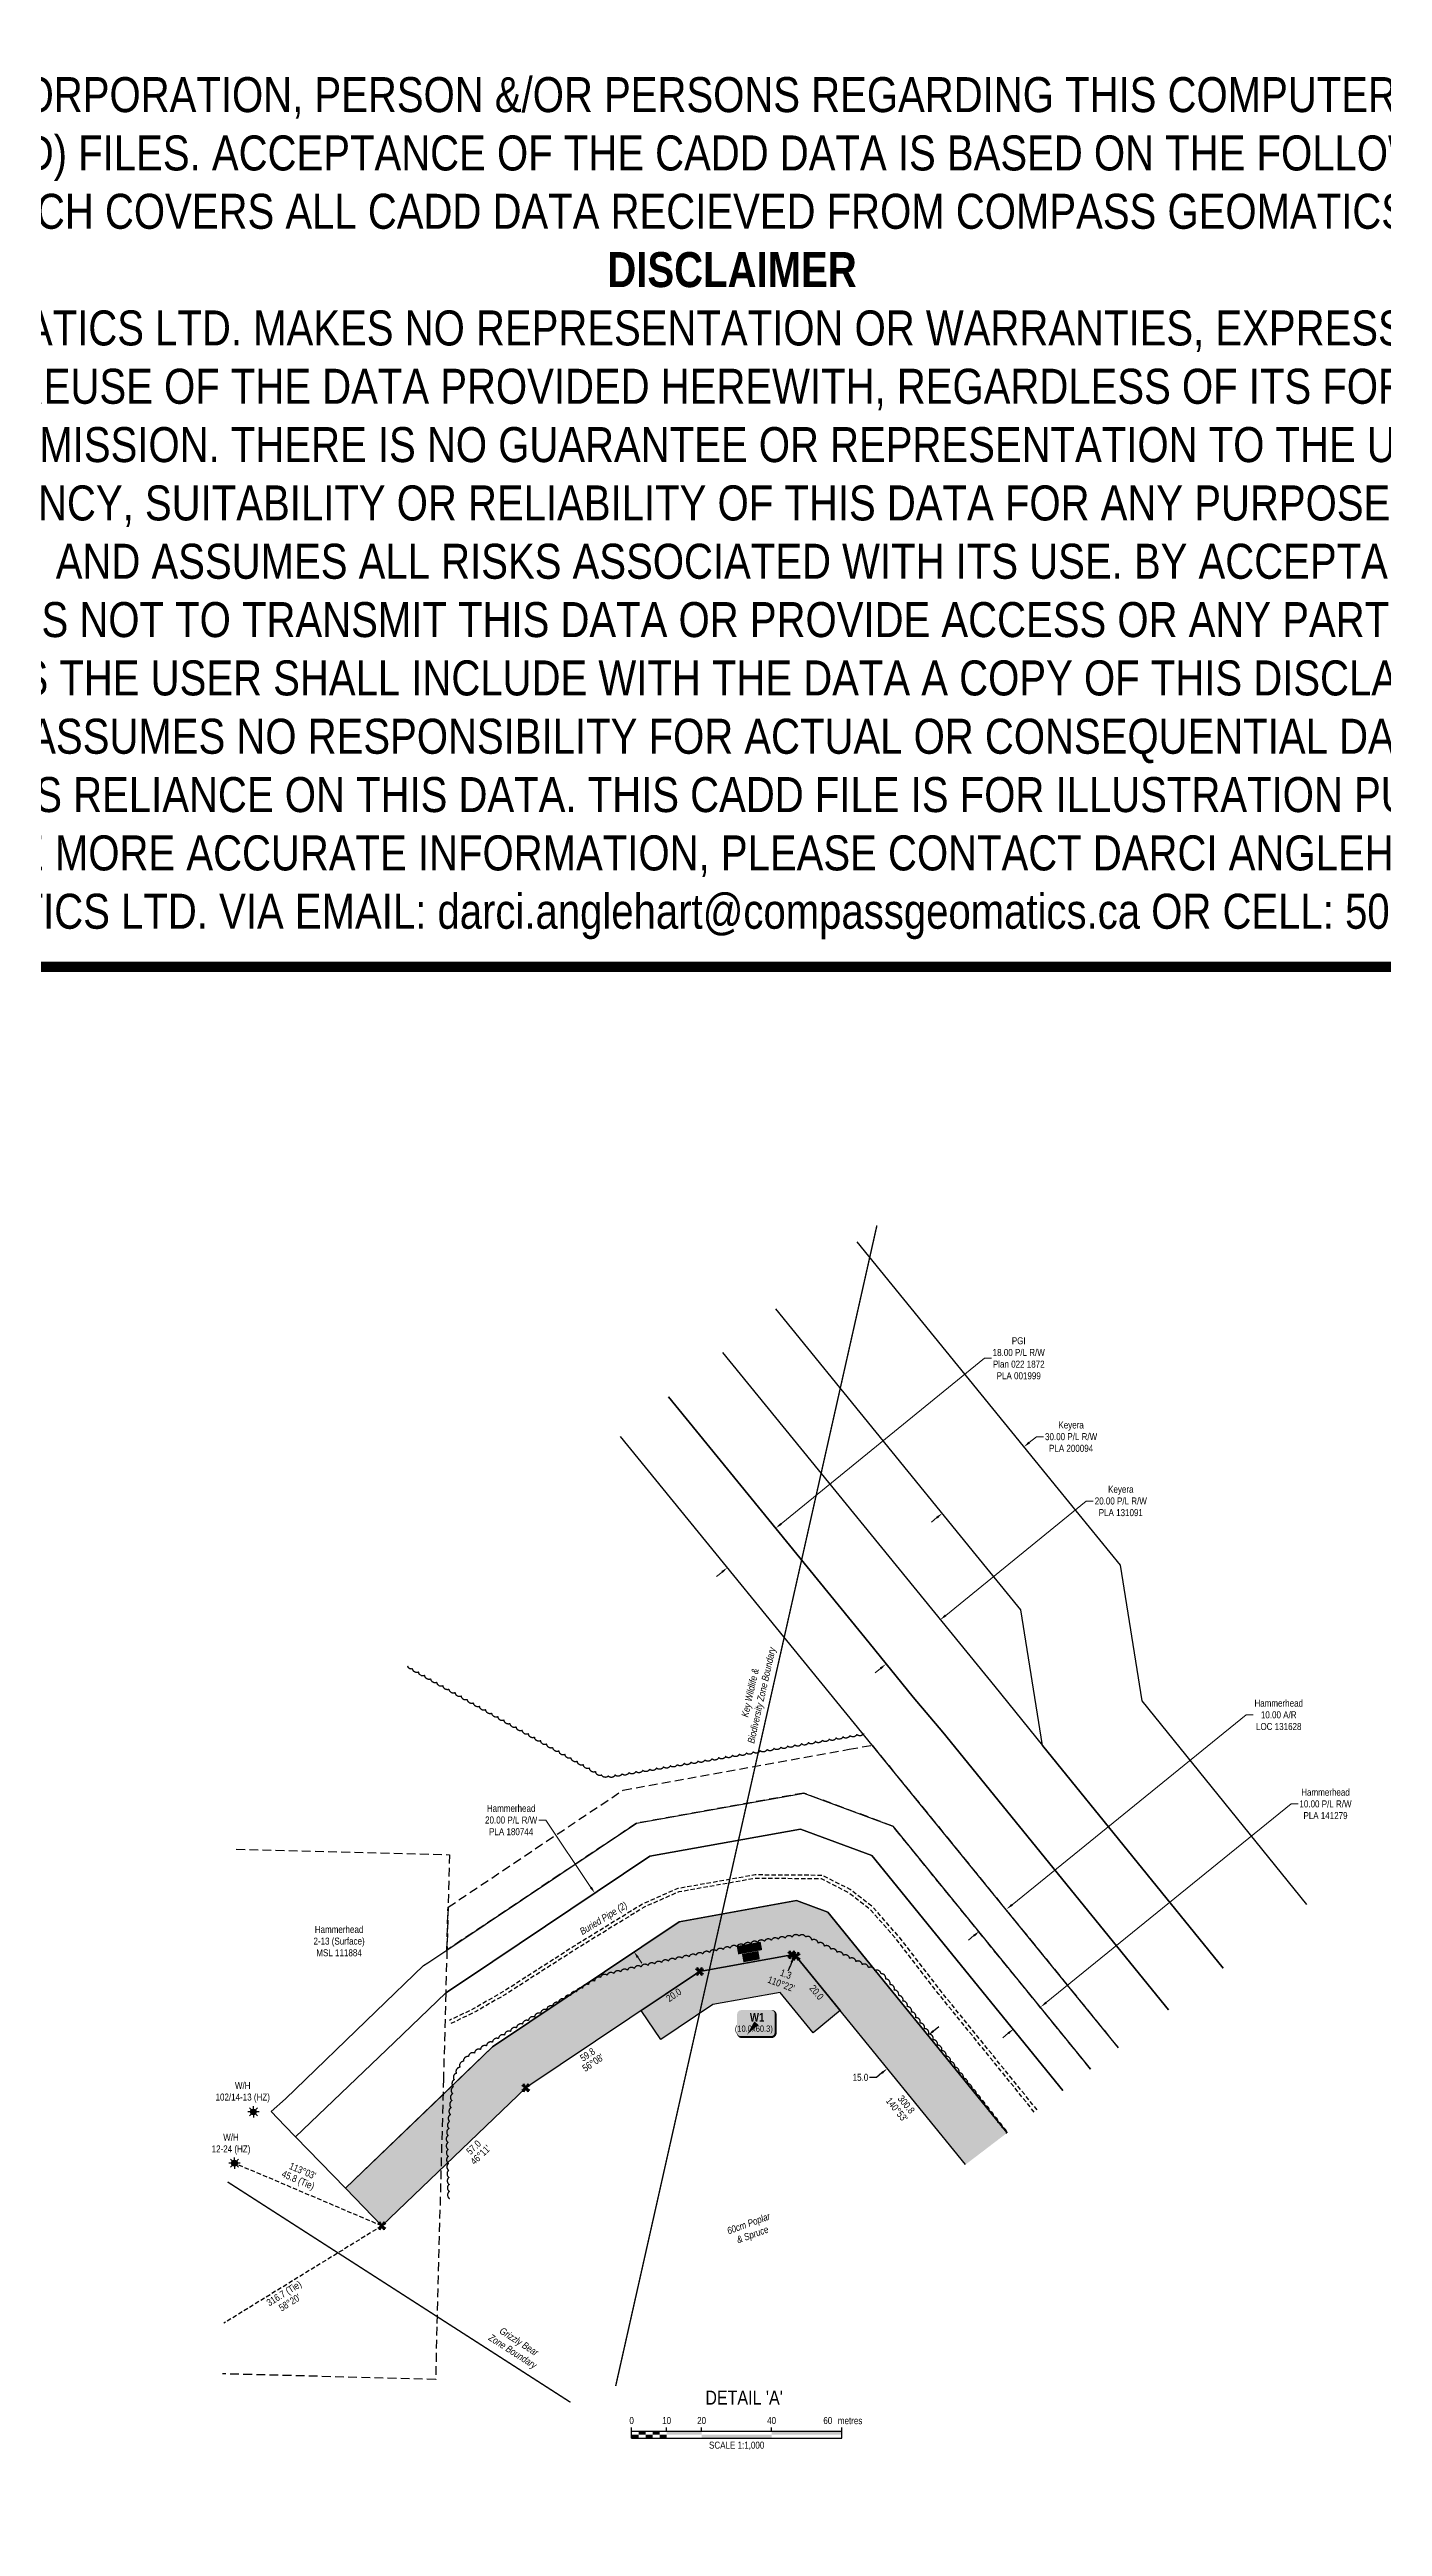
# Model space of a CAD drawing. Extents: x 404585 to 410512, y 6059634 to 6065450.
# Drawn here: x 406634 to 408538, y 6061910 to 6065450 of the extents above; entities that cross this region are included whole.
import ezdxf
from ezdxf.enums import TextEntityAlignment as Align

# ---------------------------------------------------------------- set-up
doc = ezdxf.new("R2010")
doc.units = 0
doc.header["$LTSCALE"] = 5
doc.header["$PDSIZE"] = 0.5
for name, pattern in [('0', [1, 1, 0]), ('DASHDOT2', [12.7, 6.35, -3.175, 0, -3.175]), ('foc-ACCESSROAD', [3.75, 2.5, -1.25]), ('foc-TIELINE', [1.875, 1.25, -0.625]), ('UG_PIPE', [1.875, 1.25, -0.625])]:
    doc.linetypes.add(name, pattern=pattern)
doc.layers.get('Defpoints').update_dxf_attribs({"color": 9})
for name, color, linetype in [('AS-PIPE-UG', 44, 'UG_PIPE'), ('AS-PIPE-UG-T', 44, 'Continuous'), ('AS-WILDLIFE', 131, 'DASHDOT2'), ('DETAIL-T', 7, 'Continuous'), ('F-AR', 190, 'foc-ACCESSROAD'), ('F-RW', 190, 'Continuous'), ('F-WS', 190, 'foc-ACCESSROAD'), ('F-WS-S', 190, 'Continuous'), ('L-BD', 7, 'Continuous'), ('L-BD1', 253, 'Continuous'), ('L-MON', 1, 'Continuous'), ('L-TIE', 7, 'foc-TIELINE'), ('P-PROPOSED', 10, 'Continuous'), ('P-PROPOSED-H', 21, 'Continuous'), ('P-TEMP-BLOCKS', 250, 'Continuous'), ('P-TEMP-H', 41, 'Continuous'), ('P-TEMP_WORKSPACE', 46, 'Continuous'), ('P-TXT', 4, 'Continuous'), ('T-BUSH', 110, '0'), ('T-BUSH-T', 110, 'Continuous')]:
    doc.layers.add(name, color=color, linetype=linetype)
doc.layers.add('DISCLAIMER', color=7, linetype='Continuous', plot=False)
for name, color, linetype, lineweight in [('F-AR-T', 190, 'Continuous', 9), ('F-RW-T', 190, 'Continuous', 9), ('F-WS-T', 190, 'Continuous', 9), ('P-TEMP-T', 46, 'Continuous', 18)]:
    doc.layers.add(name, color=color, linetype=linetype, lineweight=lineweight)
doc.styles.add('240', font='ARIALN.TTF', dxfattribs={"height": 30})
doc.styles.add('80', font='ARIALN.TTF', dxfattribs={"height": 10})
doc.styles.add('80CG', font='ARIALN.TTF', dxfattribs={"height": 10})
doc.styles.add('80L', font='ARIALN.TTF', dxfattribs={"height": 10})
doc.styles.add('80LS', font='ARIALNI.TTF', dxfattribs={"height": 10})
doc.styles.add('BOLD', font='ARIALNB.TTF')
doc.dimstyles.new('Compass 5 000', dxfattribs={"dimscale": 5, "dimtxt": 9, "dimasz": 2, "dimexe": 0.2, "dimexo": 0.0625, "dimgap": 0.5, "dimtad": 0, "dimtih": 1, "dimtoh": 1, "dimzin": 0, "dimdsep": 46, "dimtxsty": '80CG', "dimcen": 0.1, "dimse1": 1, "dimse2": 1, "dimclrd": 256, "dimclrt": 256, "dimaunit": 1, "dimadec": 4, "dimazin": 0, "dimtfac": 0.06, "dimtofl": 0, "dimtmove": 0, "dimatfit": 1, "dimfxl": 0.2, "dimtolj": 1, "dimtzin": 0, "dimlwd": -1, "dimarcsym": 0})

# ---------------------------------------------------------------- blocks, each defined once
blk = doc.blocks.new('*D520')
at = {"layer": 'Defpoints', "color": 0, "transparency": 16777216}
for p in [(407961.9, 6062760.7), (408473.4, 6062209.3), (408434.6, 6062177.8)]:
    blk.add_point(p, dxfattribs=at)
at = {"layer": 'F-AR-T', "transparency": 16777216}
for p, q in [((408008.5, 6062798.5), (408343.2, 6063069.9)), ((408343.2, 6063069.9), (408353.2, 6063069.9)), ((407954.1, 6062754.4), (407946.4, 6062748.1))]:
    blk.add_line(p, q, dxfattribs=at)
for points in [[(408007.4, 6062799.8), (408009.5, 6062797.2), (408000.7, 6062792.2)], [(407953.1, 6062755.7), (407955.2, 6062753.1), (407961.9, 6062760.7)]]:
    blk.add_solid(points, dxfattribs=at)
at = {"layer": 'F-AR-T', "transparency": 16777216, "insert": (408389.5, 6063069.9), "char_height": 10, "attachment_point": 5, "style": '80CG'}
blk.add_mtext('\\A1;Hammerhead\\P10.00 A/R\\PLOC 131628', dxfattribs=at)
blk = doc.blocks.new('*D521')
at = {"layer": 'Defpoints', "color": 0, "transparency": 16777216}
for p in [(407104.8, 6064189), (407027.2, 6064125.7), (407828.4, 6063142.6)]:
    blk.add_point(p, dxfattribs=at)
at = {"layer": 'F-RW-T', "transparency": 16777216}
for p, q in [((407913.8, 6063212.1), (408114.3, 6063375.5)), ((408114.3, 6063375.5), (408124.3, 6063375.5)), ((407820.6, 6063136.2), (407812.9, 6063129.9))]:
    blk.add_line(p, q, dxfattribs=at)
for points in [[(407912.7, 6063213.4), (407914.8, 6063210.8), (407906, 6063205.8)], [(407819.6, 6063137.5), (407821.7, 6063134.9), (407828.4, 6063142.6)]]:
    blk.add_solid(points, dxfattribs=at)
at = {"layer": 'F-RW-T', "transparency": 16777216, "insert": (408163.9, 6063375.5), "char_height": 10, "attachment_point": 5, "style": '80CG'}
blk.add_mtext('\\A1;Keyera\\P20.00 P/L R/W\\PPLA 131091', dxfattribs=at)
blk = doc.blocks.new('*D522')
at = {"layer": 'Defpoints', "color": 0, "transparency": 16777216}
for p in [(408049.6, 6062652.6), (408459.3, 6062147.4), (408420.5, 6062115.9)]:
    blk.add_point(p, dxfattribs=at)
at = {"layer": 'F-RW-T', "transparency": 16777216}
for p, q in [((408057.4, 6062658.9), (408407.3, 6062942.6)), ((408407.3, 6062942.6), (408417.3, 6062942.6)), ((408003, 6062614.9), (407995.2, 6062608.6))]:
    blk.add_line(p, q, dxfattribs=at)
for points in [[(408056.3, 6062660.2), (408058.4, 6062657.6), (408049.6, 6062652.6)], [(408002, 6062616.1), (408004.1, 6062613.6), (408010.8, 6062621.1)]]:
    blk.add_solid(points, dxfattribs=at)
at = {"layer": 'F-RW-T', "transparency": 16777216, "insert": (408456.3, 6062942.6), "char_height": 10, "attachment_point": 5, "style": '80CG'}
blk.add_mtext('\\A1;Hammerhead\\P10.00 P/L R/W\\PPLA 141279', dxfattribs=at)
blk = doc.blocks.new('*D533')
at = {"layer": 'Defpoints', "color": 0, "transparency": 16777216}
for p in [(408025.3, 6063452.7), (408028.6, 6063448.6), (407912.2, 6063353.9)]:
    blk.add_point(p, dxfattribs=at)
at = {"layer": 'F-RW-T', "transparency": 16777216}
for p, q in [((408033, 6063459), (408043.4, 6063467.4)), ((408043.4, 6063467.4), (408053.4, 6063467.4)), ((407901.1, 6063351.7), (407893.4, 6063345.4))]:
    blk.add_line(p, q, dxfattribs=at)
for points in [[(408032, 6063460.3), (408034.1, 6063457.7), (408025.3, 6063452.7)], [(407900.1, 6063353), (407902.2, 6063350.4), (407908.9, 6063358)]]:
    blk.add_solid(points, dxfattribs=at)
at = {"layer": 'F-RW-T', "transparency": 16777216, "insert": (408092.9, 6063467.4), "char_height": 10, "attachment_point": 5, "style": '80CG'}
blk.add_mtext('\\A1;Keyera\\P30.00 P/L R/W\\PPLA 200094', dxfattribs=at)
blk = doc.blocks.new('*D534')
at = {"layer": 'Defpoints', "color": 0, "transparency": 16777216}
for p in [(407651.8, 6063359.8), (407582.9, 6063303.7), (407601.9, 6063280.3)]:
    blk.add_point(p, dxfattribs=at)
at = {"layer": 'F-RW-T', "transparency": 16777216}
for p, q in [((407678.6, 6063342.8), (407969, 6063579.4)), ((407969, 6063579.4), (407979, 6063579.4)), ((407594.2, 6063274), (407586.4, 6063267.7))]:
    blk.add_line(p, q, dxfattribs=at)
for points in [[(407677.5, 6063344.1), (407679.6, 6063341.5), (407670.8, 6063336.5)], [(407593.1, 6063275.3), (407595.2, 6063272.7), (407601.9, 6063280.3)]]:
    blk.add_solid(points, dxfattribs=at)
at = {"layer": 'F-RW-T', "transparency": 16777216, "insert": (408018.1, 6063579.4), "char_height": 10, "attachment_point": 5, "style": '80CG'}
blk.add_mtext('\\A1;PGI\\P18.00 P/L R/W\\PPlan 022 1872\\PPLA 001999', dxfattribs=at)
blk = doc.blocks.new('*D530')
at = {"layer": 'Defpoints', "color": 0, "transparency": 16777216}
for p in [(408814.1, 6062223.1), (408190.8, 6061994.8), (408221.8, 6061910.2)]:
    blk.add_point(p, dxfattribs=at)
at = {"layer": 'F-RW-T', "transparency": 16777216}
for p, q in [((408810.6, 6062232.5), (408807.2, 6062241.9)), ((408848.5, 6062129.1), (408885.8, 6062027.4)), ((408885.8, 6062027.4), (408895.8, 6062027.4))]:
    blk.add_line(p, q, dxfattribs=at)
for points in [[(408812.2, 6062233.1), (408809.1, 6062232), (408814.1, 6062223.1)], [(408850.1, 6062129.7), (408847, 6062128.6), (408845.1, 6062138.5)]]:
    blk.add_solid(points, dxfattribs=at)
at = {"layer": 'F-RW-T', "transparency": 16777216, "insert": (408934.9, 6062027.4), "char_height": 10, "attachment_point": 5, "style": '80CG'}
blk.add_mtext('\\A1;HWN\\P18.00 P/L R/W\\PPLA 131055', dxfattribs=at)
blk = doc.blocks.new('*D523')
at = {"layer": 'Defpoints', "color": 0, "transparency": 16777216}
for p in [(407830.3, 6062564.5), (407927.1, 6062564.4), (407868.9, 6062517.1)]:
    blk.add_point(p, dxfattribs=at)
at = {"layer": 'P-TXT', "transparency": 16777216}
for p, q in [((407896.2, 6062618.2), (407904, 6062624.5)), ((407822.5, 6062558.2), (407814.7, 6062551.9)), ((407814.7, 6062551.9), (407804.7, 6062551.9))]:
    blk.add_line(p, q, dxfattribs=at)
for points in [[(407895.2, 6062619.5), (407897.3, 6062616.9), (407888.5, 6062611.9)], [(407821.5, 6062559.5), (407823.6, 6062556.9), (407830.3, 6062564.5)]]:
    blk.add_solid(points, dxfattribs=at)
at = {"layer": 'P-TXT', "transparency": 16777216, "insert": (407792, 6062551.9), "char_height": 10, "attachment_point": 5, "style": '80CG'}
blk.add_mtext('\\A1;15.0', dxfattribs=at)
blk = doc.blocks.new('GAS')
h = blk.add_hatch(color=255)
h.dxf.hatch_style = 1
edge = h.paths.add_edge_path()
edge.add_arc((0, 0), 0.9, 0, 360)
for p, q in [((-0.81, 0), (-1.62, 0)), ((-0.57, 0.57), (-1.14, 1.14)), ((0, 0.81), (0, 1.62)), ((0.57, 0.57), (1.14, 1.14)), ((1.62, 0), (0.81, 0)), ((-0.57, -0.57), (-1.14, -1.14)), ((0, -0.81), (0, -1.62)), ((1.14, -1.14), (0.57, -0.57))]:
    blk.add_line(p, q)
blk.add_circle((0, 0), 0.8)
blk = doc.blocks.new('TEMP')
h = blk.add_hatch(color=255)
h.dxf.hatch_style = 1
h.paths.add_polyline_path([(0, 0.25), (-0.67, 1.15), (-0.67, 0.67), (-1.15, 0.67), (-0.25, 0), (-1.15, -0.67), (-0.67, -0.67), (-0.67, -1.15), (0, -0.25), (0.67, -1.15), (0.67, -0.67), (1.15, -0.67), (0.25, 0), (1.15, 0.67), (0.67, 0.67), (0.67, 1.15)])
h.paths.add_polyline_path([(0.57, 0.85), (0.57, 0.57), (0.85, 0.57), (0.08, 0), (0.85, -0.57), (0.57, -0.57), (0.57, -0.85), (0, -0.08), (-0.57, -0.85), (-0.57, -0.57), (-0.85, -0.57), (-0.08, 0), (-0.85, 0.57), (-0.57, 0.57), (-0.57, 0.85), (0, 0.08)], flags=16)
h = blk.add_hatch(color=1)
h.dxf.hatch_style = 1
h.paths.add_polyline_path([(0, 0.08), (-0.57, 0.85), (-0.57, 0.57), (-0.85, 0.57), (-0.08, 0), (-0.85, -0.57), (-0.57, -0.57), (-0.57, -0.85), (0, -0.08), (0.57, -0.85), (0.57, -0.57), (0.85, -0.57), (0.08, 0), (0.85, 0.57), (0.57, 0.57), (0.57, 0.85)])
at = {"color": 1}
for p, q in [((-0.08, 0), (0.08, 0)), ((0, 0.08), (0, -0.08))]:
    blk.add_line(p, q, dxfattribs=at)
at = {"color": 255, "flags": 128}
blk.add_lwpolyline([(-0.25, 0), (-1.15, 0.67), (-0.67, 0.67), (-0.67, 1.15), (0, 0.25), (0.67, 1.15), (0.67, 0.67), (1.15, 0.67), (0.25, 0), (1.15, -0.67), (0.67, -0.67), (0.67, -1.15), (0, -0.25), (-0.67, -1.15), (-0.67, -0.67), (-1.15, -0.67)], close=True, dxfattribs=at)
at = {"color": 1, "flags": 128}
blk.add_lwpolyline([(-0.08, 0), (-0.85, 0.57), (-0.57, 0.57), (-0.57, 0.85), (0, 0.08), (0.57, 0.85), (0.57, 0.57), (0.85, 0.57), (0.08, 0), (0.85, -0.57), (0.57, -0.57), (0.57, -0.85), (0, -0.08), (-0.57, -0.85), (-0.57, -0.57), (-0.85, -0.57)], close=True, dxfattribs=at)
blk = doc.blocks.new('*U430')
h = blk.add_hatch(color=191)
edge = h.paths.add_edge_path()
edge.add_line((-21.5, -20), (21.5, -20))
edge.add_arc((21.5, -14), 6, 270, 360)
edge.add_line((27.5, -14), (27.5, 12.5))
edge.add_arc((21.5, 12.5), 6, 0, 90)
edge.add_line((21.5, 18.5), (-21.5, 18.5))
edge.add_arc((-21.5, 12.5), 6, 90, 180)
edge.add_line((-27.5, 12.5), (-27.5, -14))
edge.add_arc((-21.5, -14), 6, 180, 270)
at = {"color": 250, "flags": 128}
blk.add_lwpolyline([(-21.5, -20, 3, 3, 0), (21.5, -20, 3, 3, 0.414214), (27.5, -14, 3, 3, 0), (27.5, 12.5, 3, 0, 0.414214), (21.5, 18.5, 0, 0, 0), (-21.5, 18.5, 0, 0, 0.414214), (-27.5, 12.5, 0, 0, 0), (-27.5, -14, 0, 3, 0.414214)], format="xyseb", close=True, dxfattribs=at)
at = {"flags": 128}
blk.add_lwpolyline([(-13.2, -16.5, 0, 7.5, 0), (0, 0, 0, 0, 0)], format="xyseb", dxfattribs=at)
at = {"color": 250}
for tag, p, height, style in [('TEMP_AREA_W1_001', (-9.2, 2.2), 12, 'BOLD'), ('ENTER_TEXT_001', (-30.7, -12.5), 9, '80')]:
    blk.add_attdef(tag, p, '', height=height, dxfattribs=dict(at, style=style))
blk = doc.blocks.new('*U316')
at = {"color": 0}
for p, q in [((-150, 0), (-150, 15)), ((-150, 10), (150.2, 10)), ((-150, 0), (150.2, 0)), ((-100, 10), (-100, 15)), ((-50, 10), (-50, 15)), ((50, 10), (50, 15)), ((150.2, 0), (150.2, 15))]:
    blk.add_line(p, q, dxfattribs=at)
for points in [[(-150, 5), (-140, 5), (-150, 0), (-140, 0)], [(-140, 10), (-130, 10), (-140, 5), (-130, 5)], [(-130, 5), (-120, 5), (-130, 0), (-120, 0)], [(-120, 10), (-110, 10), (-120, 5), (-110, 5)], [(-110, 5), (-100, 5), (-110, 0), (-100, 0)], [(-100, 10), (-50, 10), (-100, 5), (-50, 5)], [(-50, 5), (50, 5), (-50, 0), (50, 0)], [(50, 10), (150.2, 10), (50, 5), (150.2, 5)]]:
    blk.add_solid(points, dxfattribs=at)
at = {"color": 0, "style": '80'}
blk.add_text('metres', height=10, dxfattribs=at).set_placement((162.2, 20), align=Align.CENTER)
at = {"color": 0, "char_height": 10, "style": '80'}
for s, insert, attachment_point in [('0', (-150, 30.2), 2), ('10', (-100, 30.2), 2), ('20', (-50, 30.2), 2), ('40', (50, 30.2), 2), ('60', (136.7, 30.2), 3), ('SCALE 1:1,000', (0.1, -5), 2)]:
    blk.add_mtext(s, dxfattribs=dict(at, insert=insert, attachment_point=attachment_point))
blk = doc.blocks.new('*D542')
at = {"layer": 'Defpoints', "color": 0, "transparency": 16777216}
for p in [(407401.9, 6062808), (407412.5, 6062815.1), (407457.7, 6062724.7)]:
    blk.add_point(p, dxfattribs=at)
at = {"layer": 'F-RW-T', "transparency": 16777216}
for p, q in [((407342.6, 6062919.6), (407332.6, 6062919.6)), ((407407, 6062823.4), (407342.6, 6062919.6)), ((407473.9, 6062723.5), (407479.5, 6062715.2))]:
    blk.add_line(p, q, dxfattribs=at)
for points in [[(407408.4, 6062824.4), (407405.6, 6062822.5), (407412.5, 6062815.1)], [(407475.3, 6062724.4), (407472.5, 6062722.6), (407468.3, 6062731.8)]]:
    blk.add_solid(points, dxfattribs=at)
at = {"layer": 'F-RW-T', "transparency": 16777216, "insert": (407293, 6062919.6), "char_height": 10, "attachment_point": 5, "style": '80CG'}
blk.add_mtext('\\A1;Hammerhead\\P20.00 P/L R/W\\PPLA 180744', dxfattribs=at)
blk = doc.blocks.new('Disclaimer_Legal')
at = {"layer": 'DISCLAIMER', "color": 254, "flags": 128}
blk.add_lwpolyline([(-3612.9, -1104.6, 37.5, 37.5, 0), (4096.1, -1104.6, 37.5, 37.5, 0.414214), (4171.1, -1029.6, 37.5, 37.5, 0), (4171.1, 2078.7, 37.5, 0, 0.414214), (4096.1, 2153.7, 0, 0, 0), (-3612.9, 2153.7, 0, 0, 0.414214), (-3687.9, 2078.7, 0, 0, 0), (-3687.9, -1029.6, 0, 37.5, 0.414214)], format="xyseb", close=True, dxfattribs=at)
at = {"layer": 'DISCLAIMER', "color": 254, "insert": (241.6, 533.9), "char_height": 125, "width": 7717.568, "attachment_point": 5, "style": '80'}
blk.add_mtext('NOTICE TO THE CORPORATION, PERSON &/OR PERSONS REGARDING THIS COMPUTER AIDED DESIGN AND DRAFTING (CADD) FILES. ACCEPTANCE OF THE CADD DATA IS BASED ON THE FOLLOWING DISCLAIMER WHICH COVERS ALL CADD DATA RECIEVED FROM COMPASS GEOMATICS LTD.\\P{\\fArial Narrow|b1|i0|c0|p34;DISCLAIMER}\\PCOMPASS GEOMATICS LTD. MAKES NO REPRESENTATION OR WARRANTIES, EXPRESS OR IMPLIED, WITH RESPECT TO THE REUSE OF THE DATA PROVIDED HEREWITH, REGARDLESS OF ITS FORMAT OR THE MEANS OF ITS TRANSMISSION. THERE IS NO GUARANTEE OR REPRESENTATION TO THE USER AS TO THE ACCURACY, CURRENCY, SUITABILITY OR RELIABILITY OF THIS DATA FOR ANY PURPOSE. THE USER ACCEPTS THE DATA "AS IS", AND ASSUMES ALL RISKS ASSOCIATED WITH ITS USE. BY ACCEPTANCE OF THIS DATA, THE USER AGREES NOT TO TRANSMIT THIS DATA OR PROVIDE ACCESS OR ANY PART OF IT TO ANOTHER PARTY UNLESS THE USER SHALL INCLUDE WITH THE DATA A COPY OF THIS DISCLAIMER. COMPASS GEOMATICS LTD. ASSUMES NO RESPONSIBILITY FOR ACTUAL OR CONSEQUENTIAL DAMAGE AS A RESULT OF ANY USER\'S RELIANCE ON THIS DATA. THIS CADD FILE IS FOR ILLUSTRATION PURPOSES ONLY.\\PIF YOU REQUIRE MORE ACCURATE INFORMATION, PLEASE CONTACT DARCI ANGLEHART AT COMPASS GEOMATICS LTD. VIA EMAIL: darci.anglehart@compassgeomatics.ca OR CELL: 506-961-7292', dxfattribs=at)

msp = doc.modelspace()

# ---------------------------------------------------------------- hatches: boundary and pattern name
at = {"layer": 'P-PROPOSED-H'}
h = msp.add_hatch(color=256, dxfattribs=at)
h.dxf.hatch_style = 1
h.paths.add_polyline_path([(408001.074, 6062472.326), (407941.933, 6062427.205), (407699.923, 6062724.832), (407694.009, 6062727.028), (407561.862, 6062703.256), (407313.802, 6062536.873), (407108.197, 6062339.655), (407056.279, 6062393.78), (407266.499, 6062595.425), (407533.111, 6062774.282), (407700.793, 6062804.51), (407745.205, 6062788.024), (408001.589, 6062472.719)])
at = {"layer": 'P-TEMP-H'}
h = msp.add_hatch(color=256, dxfattribs=at)
h.dxf.hatch_style = 1
h.paths.add_polyline_path([(407724.225, 6062615.701), (407677.403, 6062673.279), (407581.028, 6062655.905), (407506.672, 6062606.024), (407478.817, 6062647.546), (407561.862, 6062703.256), (407693.917, 6062727.062), (407699.925, 6062724.832), (407763.018, 6062647.247)])

# ---------------------------------------------------------------- linework, layer by layer
at = {"layer": 'AS-PIPE-UG', "flags": 128}
for points in [[(408044.34, 6062505.336), (407907.703, 6062674.077), (407847.402, 6062752.364), (407810.273, 6062794.623), (407777.258, 6062820.455), (407737.4, 6062840.537), (407641.351, 6062841.173), (407530.975, 6062821.672), (407480.623, 6062799.511), (407382.28, 6062738.891), (407282.511, 6062674.801), (407240.711, 6062650.567), (407204.808, 6062633.344)], [(408040.363, 6062502.302), (407903.779, 6062670.978), (407843.54, 6062749.185), (407806.825, 6062790.972), (407774.567, 6062816.212), (407736.196, 6062835.545), (407641.772, 6062836.171), (407532.438, 6062816.853), (407482.953, 6062795.074), (407384.943, 6062734.659), (407285.117, 6062670.533), (407243.05, 6062646.143), (407206.97, 6062628.836)]]:
    msp.add_lwpolyline(points, dxfattribs=at)
at = {"layer": 'AS-WILDLIFE', "const_width": 2, "flags": 128}
for points in [[(407815.481, 6063769.22), (407442.313, 6062110.921)], [(406887.933, 6062402.482), (407377.774, 6062087.584)]]:
    msp.add_lwpolyline(points, dxfattribs=at)
at = {"layer": 'F-AR'}
msp.add_lwpolyline([(408120.749, 6062563.632), (407838.242, 6062910.948), (407710.874, 6062958.152), (407472.086, 6062915.07), (407201.227, 6062733.801), (407202.879, 6062795.073), (407452.942, 6062962.428), (407775.96, 6063020.703), (407808.662, 6063026.553), (408160.52, 6062593.975)], dxfattribs=at)
at = {"layer": 'F-RW'}
for points in [[(407786.92, 6063745.7), (408074.368, 6063392.318), (408162.781, 6063283.615), (408193.914, 6063089.739), (408429.362, 6062799.068)], [(408310.009, 6062708.027), (408052.169, 6063026.342), (408021.063, 6063220.061), (407957.964, 6063297.64), (407671.098, 6063650.315)], [(407595.11, 6063587.736), (407984.137, 6063110.332), (408052.169, 6063026.342), (408310.009, 6062708.027)], [(407517.89, 6063524.142), (407804.303, 6063172.659), (407867.476, 6063095.138), (407909.552, 6063045.146), (408232.107, 6062648.592)], [(408232.107, 6062648.592), (407909.552, 6063045.146), (407909.552, 6063045.146), (407867.476, 6063095.138), (407804.303, 6063172.659), (407517.89, 6063524.142)], [(408160.52, 6062593.975), (407808.662, 6063026.553), (407449.31, 6063467.664)], [(408080.978, 6062533.289), (407808.086, 6062868.785), (407706.312, 6062906.525), (407491.234, 6062867.759), (407229.045, 6062692.243), (407199.576, 6062672.515), (407125.954, 6062601.524), (406984.775, 6062466.952), (406969.706, 6062482.694), (406950.283, 6062502.984), (406970.712, 6062521.219), (407099.812, 6062645.845), (407167.985, 6062711.551), (407174.189, 6062715.703), (407201.227, 6062733.801), (407472.086, 6062915.07), (407710.874, 6062958.152), (407838.242, 6062910.948), (408120.749, 6062563.632)], [(408001.589, 6062472.719), (407745.205, 6062788.024), (407700.793, 6062804.51), (407533.111, 6062774.282), (407266.499, 6062595.425), (407195.659, 6062527.475), (407056.279, 6062393.78), (406984.775, 6062466.952), (407125.88, 6062601.759), (407199.576, 6062672.515), (407229.045, 6062692.25), (407491.234, 6062867.845), (407706.323, 6062906.55), (407808.086, 6062868.785), (408080.978, 6062533.289)]]:
    msp.add_lwpolyline(points, dxfattribs=at)
at = {"layer": 'F-WS'}
msp.add_lwpolyline([(406900.35, 6062877.989), (407204.809, 6062870.047), (407202.879, 6062795.073), (407201.227, 6062733.801), (407199.574, 6062672.515), (407196.269, 6062550.075), (407186.704, 6062195.64), (407185.216, 6062120.302), (406880.772, 6062128.252)], dxfattribs=at)
at = {"layer": 'L-TIE'}
for q in [(406897.689, 6062429.235), (406882.661, 6062200.62)]:
    msp.add_line((407108.197, 6062339.655), q, dxfattribs=at)
at = {"layer": 'P-PROPOSED'}
msp.add_lwpolyline([(407941.933, 6062427.205), (407699.923, 6062724.832), (407694.009, 6062727.028), (407561.862, 6062703.256), (407313.802, 6062536.873), (407108.197, 6062339.655), (407056.279, 6062393.78), (407266.499, 6062595.425), (407533.111, 6062774.282), (407700.793, 6062804.51), (407745.205, 6062788.024), (408001.589, 6062472.719)], dxfattribs=at)
at = {"layer": 'P-TEMP_WORKSPACE'}
msp.add_lwpolyline([(407724.225, 6062615.701), (407677.403, 6062673.279), (407581.028, 6062655.905), (407506.672, 6062606.024), (407478.817, 6062647.546), (407561.862, 6062703.256), (407693.917, 6062727.062), (407699.925, 6062724.832), (407763.018, 6062647.247)], close=True, dxfattribs=at)
at = {"layer": 'T-BUSH', "flags": 128}
for points in [[(407796.556, 6063043.493, -0.52056705), (407786.693, 6063041.841, -0.52056705), (407776.831, 6063040.19, -0.52056705), (407766.968, 6063038.538, -0.52056705), (407757.105, 6063036.887, -0.52056705), (407747.243, 6063035.235, -0.52056705), (407737.38, 6063033.583, -0.52056705), (407727.517, 6063031.932, -0.52056705), (407717.655, 6063030.28, -0.52056705), (407707.792, 6063028.629, -0.52056705), (407697.929, 6063026.977, -0.52056705), (407688.067, 6063025.325, -0.52056705), (407678.204, 6063023.674, -0.52056705), (407668.341, 6063022.022, -0.52056705), (407658.479, 6063020.371, -0.52056705), (407648.616, 6063018.719, -0.52056705), (407638.753, 6063017.068, -0.52056705), (407628.891, 6063015.416, -0.52056705), (407619.028, 6063013.764, -0.52056705), (407609.165, 6063012.113, -0.52056705), (407599.303, 6063010.461, -0.52056705), (407589.44, 6063008.81, -0.52056705), (407579.577, 6063007.158, -0.52056705), (407569.715, 6063005.506, -0.52056705), (407559.852, 6063003.855, -0.52056705), (407549.989, 6063002.203, -0.52056705), (407540.127, 6063000.552, -0.52056705), (407530.264, 6062998.9, -0.52056705), (407520.401, 6062997.249, -0.52056705), (407510.539, 6062995.597, -0.52056705), (407500.676, 6062993.945, -0.52056705), (407490.813, 6062992.294, -0.52056705), (407480.951, 6062990.642, -0.52056705), (407471.088, 6062988.991, -0.52056705), (407461.225, 6062987.339, -0.52056705), (407451.363, 6062985.687, -0.52056705), (407441.5, 6062984.036, -0.52056705), (407431.637, 6062982.384, -0.52056705), (407422.325, 6062983.876, -0.52056705), (407413.61, 6062988.78, -0.52056705), (407404.894, 6062993.684, -0.52056705), (407396.179, 6062998.587, -0.52056705), (407387.464, 6063003.491, -0.52056705), (407378.749, 6063008.395, -0.52056705), (407370.034, 6063013.298, -0.52056705), (407361.319, 6063018.202, -0.52056705), (407352.603, 6063023.105, -0.52056705), (407343.888, 6063028.009, -0.52056705), (407335.173, 6063032.913, -0.52056705), (407326.458, 6063037.816, -0.52056705), (407317.743, 6063042.72, -0.52056705), (407309.028, 6063047.624, -0.52056705), (407300.312, 6063052.527, -0.52056705), (407291.597, 6063057.431, -0.52056705), (407282.882, 6063062.335, -0.52056705), (407274.167, 6063067.238, -0.52056705), (407265.452, 6063072.142, -0.52056705), (407256.737, 6063077.046, -0.52056705), (407248.021, 6063081.949, -0.52056705), (407239.306, 6063086.853, -0.52056705), (407230.591, 6063091.757, -0.52056705), (407221.876, 6063096.66, -0.52056705), (407213.161, 6063101.564, -0.52056705), (407204.446, 6063106.468, -0.52056705), (407195.73, 6063111.371, -0.52056705), (407187.015, 6063116.275, -0.52056705), (407178.3, 6063121.179, -0.52056705), (407169.585, 6063126.082, -0.52056705), (407160.87, 6063130.986, -0.52056705), (407152.155, 6063135.89, -0.52056705), (407145.525, 6063139.62, -0.52056705)], [(408000.381, 6062471.753, 0.52056705), (407994.223, 6062479.632, 0.52056705), (407988.065, 6062487.512, 0.52056705), (407981.907, 6062495.391, 0.52056705), (407975.749, 6062503.27, 0.52056705), (407969.592, 6062511.149, 0.52056705), (407963.434, 6062519.028, 0.52056705), (407957.276, 6062526.907, 0.52056705), (407951.118, 6062534.787, 0.52056705), (407944.96, 6062542.666, 0.52056705), (407938.803, 6062550.545, 0.52056705), (407932.645, 6062558.424, 0.52056705), (407926.487, 6062566.303, 0.52056705), (407920.329, 6062574.183, 0.52056705), (407914.171, 6062582.062, 0.52056705), (407908.014, 6062589.941, 0.52056705), (407901.856, 6062597.82, 0.52056705), (407895.698, 6062605.699, 0.52056705), (407889.54, 6062613.578, 0.52056705), (407883.382, 6062621.458, 0.52056705), (407877.224, 6062629.337, 0.52056705), (407871.067, 6062637.216, 0.52056705), (407864.909, 6062645.095, 0.52056705), (407858.751, 6062652.974, 0.52056705), (407852.593, 6062660.853, 0.52056705), (407846.435, 6062668.733, 0.52056705), (407840.278, 6062676.612, 0.52056705), (407834.12, 6062684.491, 0.52056705), (407827.962, 6062692.37, 0.52056705), (407821.515, 6062699.892, 0.52056705), (407812.529, 6062704.281, 0.52056705), (407803.544, 6062708.669, 0.52056705), (407794.558, 6062713.058, 0.52056705), (407785.573, 6062717.446, 0.52056705), (407776.587, 6062721.835, 0.52056705), (407767.601, 6062726.223, 0.52056705), (407758.616, 6062730.612, 0.52056705), (407749.63, 6062735.001, 0.52056705), (407740.645, 6062739.389, 0.52056705), (407731.659, 6062743.778, 0.52056705), (407722.674, 6062748.166, 0.52056705), (407713.688, 6062752.555, 0.52056705), (407704.249, 6062753.956, 0.52056705), (407694.365, 6062752.433, 0.52056705), (407684.482, 6062750.911, 0.52056705), (407674.598, 6062749.388, 0.52056705), (407664.715, 6062747.866, 0.52056705), (407654.832, 6062746.343, 0.52056705), (407644.948, 6062744.82, 0.52056705), (407635.142, 6062742.873, 0.52056705), (407625.357, 6062740.81, 0.52056705), (407615.573, 6062738.746, 0.52056705), (407605.788, 6062736.682, 0.52056705), (407596.003, 6062734.619, 0.52056705), (407586.219, 6062732.555, 0.52056705), (407576.434, 6062730.491, 0.52056705), (407566.649, 6062728.427, 0.52056705), (407556.864, 6062726.364, 0.52056705), (407547.08, 6062724.3, 0.52056705), (407537.295, 6062722.236, 0.52056705), (407527.51, 6062720.173, 0.52056705), (407517.725, 6062718.109, 0.52056705), (407507.941, 6062716.045, 0.52056705), (407498.156, 6062713.981, 0.52056705), (407488.371, 6062711.918, 0.52056705), (407478.587, 6062709.853, 0.52056705), (407468.871, 6062707.487, 0.52056705), (407459.154, 6062705.121, 0.52056705), (407449.438, 6062702.756, 0.52056705), (407439.722, 6062700.39, 0.52056705), (407430.006, 6062698.025, 0.52056705), (407420.678, 6062694.714, 0.52056705), (407412.103, 6062689.568, 0.52056705), (407403.529, 6062684.422, 0.52056705), (407394.955, 6062679.276, 0.52056705), (407386.381, 6062674.13, 0.52056705), (407377.806, 6062668.984, 0.52056705), (407369.232, 6062663.838, 0.52056705), (407360.658, 6062658.692, 0.52056705), (407352.084, 6062653.546, 0.52056705), (407343.509, 6062648.4, 0.52056705), (407334.935, 6062643.254, 0.52056705), (407326.361, 6062638.107, 0.52056705), (407317.787, 6062632.961, 0.52056705), (407309.212, 6062627.815, 0.52056705), (407300.638, 6062622.669, 0.52056705), (407292.064, 6062617.523, 0.52056705), (407283.49, 6062612.377, 0.52056705), (407274.915, 6062607.231, 0.52056705), (407266.341, 6062602.085, 0.52056705), (407257.767, 6062596.939, 0.52056705), (407249.193, 6062591.793, 0.52056705), (407240.618, 6062586.647, 0.52056705), (407232.044, 6062581.501, 0.52056705), (407224.94, 6062574.888, 0.52056705), (407219.818, 6062566.3, 0.52056705), (407214.695, 6062557.712, 0.52056705), (407211.575, 6062548.454, 0.52056705), (407210.506, 6062538.511, 0.52056705), (407209.437, 6062528.569, 0.52056705), (407208.368, 6062518.626, 0.52056705), (407207.299, 6062508.683, 0.52056705), (407206.23, 6062498.741, 0.52056705), (407205.161, 6062488.798, 0.52056705), (407204.092, 6062478.855, 0.52056705), (407203.023, 6062468.912, 0.52056705), (407202.657, 6062458.942, 0.52056705), (407202.948, 6062448.947, 0.52056705), (407203.238, 6062438.951, 0.52056705), (407203.529, 6062428.955, 0.52056705), (407203.819, 6062418.959, 0.52056705), (407204.11, 6062408.963, 0.52056705), (407204.4, 6062398.968, 0.52056705), (407204.69, 6062388.972, 0.52056705), (407204.992, 6062378.596, 0.52056705)]]:
    msp.add_lwpolyline(points, format="xyb", dxfattribs=at)

# ---------------------------------------------------------------- block references
at = {"layer": 'DETAIL-T', "xscale": 0.9995923200000004, "yscale": 0.9995923200000004, "zscale": 0.9995923200000004}
msp.add_blockref('*U316', (407615.065, 6062036.377), dxfattribs=at)
at = {"layer": 'F-WS-S', "xscale": 5.000000000000009, "yscale": 5.000000000000009, "zscale": 5.000000000000009}
for p in [(406924.805, 6062502.509, 3751.359), (406897.689, 6062429.235)]:
    msp.add_blockref('GAS', p, dxfattribs=at)
at = {"layer": 'L-BD', "xscale": 0.4, "yscale": 0.4, "zscale": 0.4}
msp.add_blockref('Disclaimer_Legal', (407511.891, 6064580.611), dxfattribs=at)
at = {"layer": 'L-MON', "color": 2, "xscale": 5.000000000000005, "yscale": 5.000000000000005, "zscale": 5.000000000000005}
for p in [(407561.862, 6062703.256), (407694.009, 6062727.028), (407699.923, 6062724.832), (407313.802, 6062536.873), (407108.197, 6062339.655)]:
    msp.add_blockref('TEMP', p, dxfattribs=at)
at = {"layer": 'P-TEMP-BLOCKS'}
msp.add_blockref('*U430', (407643.251, 6062629.522), dxfattribs=at).add_auto_attribs({'TEMP_AREA_W1_001': 'W1', 'ENTER_TEXT_001': '(10.0x60.3)'})

# ---------------------------------------------------------------- texts
at = {"layer": 'AS-PIPE-UG-T', "insert": (407389.674, 6062763.595), "char_height": 10, "attachment_point": 1, "rotation": 31.650228, "style": '80L'}
msp.add_mtext_dynamic_manual_height_columns('{\\fArial Narrow|b0|i1|c0|p34;Buried Pipe (2)}', width=75.84352, gutter_width=100, heights=[0], dxfattribs=at)
at = {"layer": 'AS-WILDLIFE', "char_height": 10, "attachment_point": 5, "style": '240'}
for s, width, insert, rotation in [('{\\fArial Narrow|b0|i1|c0|p34;Key Wildlife & \\PBiodiversity Zone Boundary}', 140.89127, (407643.944, 6063099.389), 77.317962), ('{\\fArial Narrow|b0|i1|c0|p34;Grizzly Bear \\PZone Boundary}', 158.3924, (407298.991, 6062166.149), 327.264742)]:
    msp.add_mtext_dynamic_manual_height_columns(s, width=width, gutter_width=90.037, heights=[0], dxfattribs=dict(at, insert=insert, rotation=rotation))
at = {"layer": 'DETAIL-T', "color": 3, "insert": (407625.719, 6062094.301), "char_height": 19.9918, "width": 223.76676, "attachment_point": 5, "style": '80CG'}
msp.add_mtext("DETAIL 'A'", dxfattribs=at)
at = {"layer": 'F-WS-T', "char_height": 10, "attachment_point": 5, "style": '80CG'}
for s, insert, width in [('\\A1;Hammerhead\\P2-13 (Surface)\\PMSL 111884', (407047.184, 6062746.568), 72.62387), ('\\A1;W/H\\P102/14-13 (HZ) ', (406909.552, 6062530.597), 77.07817), ('\\A1;W/H\\P12-24 (HZ) ', (406892.836, 6062456.487), 54.7794)]:
    msp.add_mtext(s, dxfattribs=dict(at, insert=insert, width=width))
at = {"layer": 'L-BD', "style": '80L'}
for s, rotation, p in [('45.8 (Tie)', 336.9482, (406988.246, 6062404.163)), ('316.7 (Tie)', 31.6523, (406969.128, 6062242.315)), ("58°20'", 31.6523, (406976.606, 6062230.184))]:
    msp.add_text(s, height=10, rotation=rotation, dxfattribs=at).set_placement(p, align=Align.MIDDLE)
at = {"layer": 'L-BD1', "style": '80L'}
for s, rotation, p in [('1.3', 339.6347, (407685.479, 6062699.61)), ("110°22'", 339.6347, (407678.678, 6062685.448)), ('59.8', 34.061, (407402.08, 6062584.397)), ("56°08'", 34.061, (407409.827, 6062572.91)), ("140°53'", 309.1156, (407843.965, 6062505.774)), ('300.8', 309.1156, (407857.461, 6062513.226)), ('57.0', 43.8073, (407239.374, 6062451.834)), ("46°11'", 43.8073, (407249.145, 6062441.22))]:
    msp.add_text(s, height=10, rotation=rotation, dxfattribs=at).set_placement(p, align=Align.MIDDLE)
at = {"layer": 'L-BD1', "char_height": 10, "attachment_point": 2, "rotation": 10.358, "style": '80L', "bg_fill": 1, "box_fill_scale": 1.1, "bg_fill_color": 21, "bg_fill_transparency": 0}
for s, insert, width in [("79°47'", (407632.489, 6062741.585), 32.80123), ('26.8', (407634.584, 6062729.365), 21.85307)]:
    msp.add_mtext(s, dxfattribs=dict(at, insert=insert, width=width))
at = {"layer": 'P-TEMP-T', "style": '80L'}
for rotation, p in [(34.060989, (407525.286, 6062669.662)), (309.115573, (407729.372, 6062673.352))]:
    msp.add_text('20.0', height=10, rotation=rotation, dxfattribs=at).set_placement(p, align=Align.MIDDLE)
at = {"layer": 'T-BUSH-T', "insert": (407630.436, 6062347.776), "char_height": 10, "width": 68.45709, "attachment_point": 2, "rotation": 20, "style": '80LS'}
msp.add_mtext('60cm Poplar\\P& Spruce', dxfattribs=at)

# ---------------------------------------------------------------- dimensions: what is measured, and where the dimension line sits
at = {"layer": 'F-AR-T'}
dim = msp.add_linear_dim(base=(407961.887, 6062760.733), p1=(408473.401, 6062209.314), p2=(408434.565, 6062177.822), angle=219.038347, text='Hammerhead\\P10.00 A/R\\PLOC 131628', dimstyle='Compass 5 000', override={"dimtxt": 10}, dxfattribs=at)
dim.commit()
dim.dimension.update_dxf_attribs({"geometry": '*D520', "text_midpoint": (408389.519, 6063069.923), "dimtype": 161})
at = {"layer": 'F-RW-T'}
for base, p1, p2, angle, text, picture, middle in [((407828.399, 6063142.551), (407104.85, 6064188.962), (407027.242, 6064125.722), 219.175582, 'Keyera\\P20.00 P/L R/W\\PPLA 131091', '*D521', (408163.867, 6063375.546)), ((407601.909, 6063280.345), (407651.822, 6063359.782), (407582.922, 6063303.652), 219.168059, 'PGI\\P18.00 P/L R/W\\PPlan 022 1872\\PPLA 001999', '*D534', (408018.108, 6063579.415)), ((408025.274, 6063452.673), (407912.204, 6063353.898), (408028.603, 6063448.58), 39.125564, 'Keyera\\P30.00 P/L R/W\\PPLA 200094', '*D533', (408092.884, 6063467.428)), ((407412.532, 6062815.137), (407457.718, 6062724.7), (407401.913, 6062808.024), 123.811192, 'Hammerhead\\P20.00 P/L R/W\\PPLA 180744', '*D542', (407293.031, 6062919.601)), ((408814.089, 6062223.147), (408221.785, 6061910.174), (408190.785, 6061994.792), 110.120997, 'HWN\\P18.00 P/L R/W\\PPLA 131055', '*D530', (408934.876, 6062027.437))]:
    dim = msp.add_linear_dim(base=base, p1=p1, p2=p2, angle=angle, text=text, dimstyle='Compass 5 000', override={"dimtxt": 10}, dxfattribs=at)
    dim.commit()
    dim.dimension.update_dxf_attribs({"geometry": picture, "text_midpoint": middle, "dimtype": 161})
at = {"layer": 'F-RW-T', "color": 4}
dim = msp.add_linear_dim(base=(408049.617, 6062652.641), p1=(408420.484, 6062115.895), p2=(408459.321, 6062147.387), angle=39.038117, text='Hammerhead\\P10.00 P/L R/W\\PPLA 141279', dimstyle='Compass 5 000', override={"dimtxt": 10}, dxfattribs=at)
dim.commit()
dim.dimension.update_dxf_attribs({"geometry": '*D522', "text_midpoint": (408456.348, 6062942.65), "dimtype": 161})
at = {"layer": 'P-TXT', "color": 2}
dim = msp.add_linear_dim(base=(407830.266, 6062564.534), p1=(407927.051, 6062564.387), p2=(407868.861, 6062517.07), angle=219.115573, text='15.0', dimstyle='Compass 5 000', dxfattribs=at)
dim.commit()
dim.dimension.update_dxf_attribs({"geometry": '*D523', "text_midpoint": (407791.985, 6062551.907), "dimtype": 161})

# ---------------------------------------------------------------- leaders
at = {"layer": 'L-BD1', "path_type": 1}
msp.add_leader([(407697.465, 6062725.745), (407688.47, 6062703.623)], dimstyle='Compass 5 000', override={"dimgap": 0.5, "dimtad": 0}, dxfattribs=at)

# ---------------------------------------------------------------- next in the draw order: texts
at = {"layer": 'L-BD', "insert": (406997.105, 6062422.94), "char_height": 10, "width": 39.17231, "attachment_point": 2, "rotation": 336.9482, "style": '80L', "bg_fill": 3, "box_fill_scale": 1.1, "bg_fill_color": 256, "bg_fill_transparency": 0}
msp.add_mtext("113°03'", dxfattribs=at)

doc.saveas('drawing.dxf')
